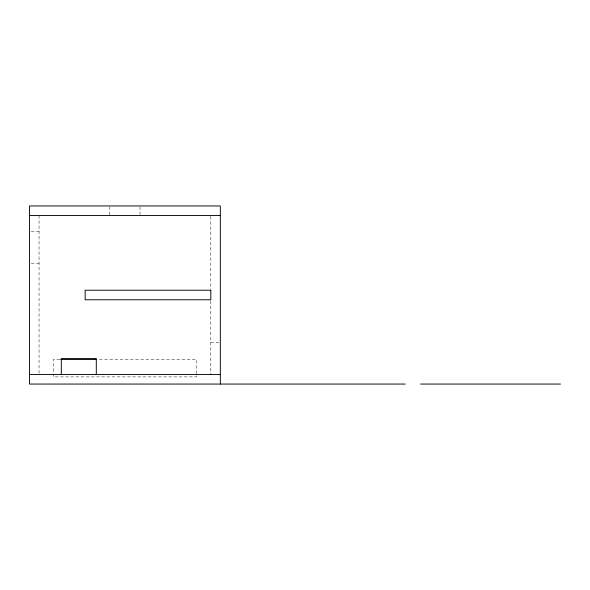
<?xml version="1.0" encoding="UTF-8"?>
<svg xmlns="http://www.w3.org/2000/svg" width="590" height="590" viewBox="0 0 590 590"><rect width="100%" height="100%" fill="white"/><g stroke="black" fill="none" stroke-linecap="round" stroke-linejoin="round"><path stroke-width="0.44" stroke-dasharray="2.95 2.21" d="M31.233 231.391L39.043 231.391M31.233 263.192L39.043 263.192M210.8 342.709L220.335 342.709M59.774 359.406L53.358 359.406L53.358 376.899L196.485 376.899L196.485 359.406L97.394 359.406M210.8 216.405L210.8 289.026M210.8 300.974L210.8 374.517M140.029 206.81L140.029 214.62M109.814 206.81L109.814 215.483M39.043 215.483L39.043 373.595"/><path stroke-width="0.89" d="M29.5 215.483L220.335 215.483M60.696 359.406L96.48 359.406M29.5 374.517L220.335 374.517M405.256 384.06L29.5 384.06L29.5 205.94L220.335 205.94L220.335 384.06M420.552 384.06L560.5 384.06M96.295 374.517L96.295 358.609L61.308 358.609L61.308 374.517M210.8 290.228L85.159 290.228L85.159 299.772L210.8 299.772L210.8 290.228"/></g></svg>
